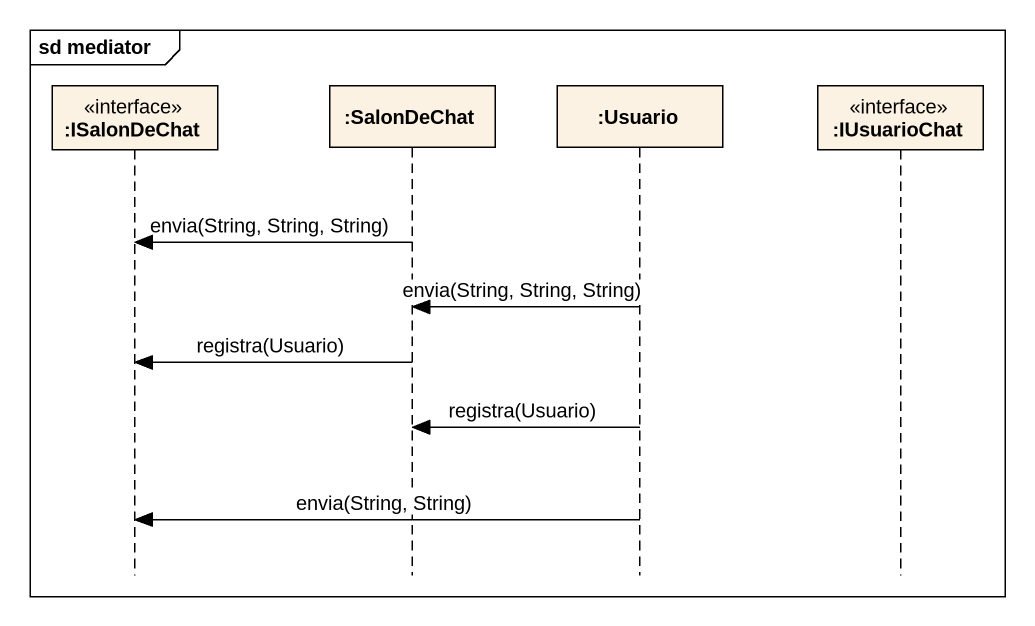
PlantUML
@startuml
mainframe sd mediator
hide footbox
participant ":ISalonDeChat" as ISalonDeChat <<interface>>
participant ":SalonDeChat" as SalonDeChat
participant ":Usuario" as Usuario
participant ":IUsuarioChat" as IUsuarioChat <<interface>>

SalonDeChat -> ISalonDeChat : envia(String, String, String)
Usuario -> SalonDeChat : envia(String, String, String)
SalonDeChat -> ISalonDeChat : registra(Usuario)
Usuario -> SalonDeChat : registra(Usuario)
Usuario -> ISalonDeChat : envia(String, String)
@enduml
